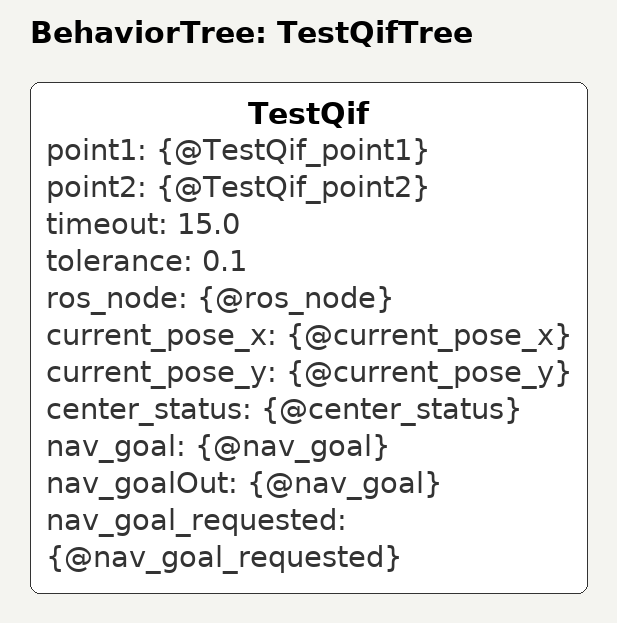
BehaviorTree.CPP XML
<?xml version="1.0" encoding="UTF-8"?>
<root BTCPP_format="4">
  <BehaviorTree ID="TestQifTree">
    <TestQif point1="{@TestQif_point1}"
                  point2="{@TestQif_point2}"
                  timeout="15.0"
                  tolerance="0.1"
                  ros_node="{@ros_node}"
                  current_pose_x="{@current_pose_x}"
                  current_pose_y="{@current_pose_y}"
                  center_status="{@center_status}"
                  nav_goal="{@nav_goal}"
                  nav_goalOut="{@nav_goal}"
                  nav_goal_requested="{@nav_goal_requested}"/>
  </BehaviorTree>

</root>
